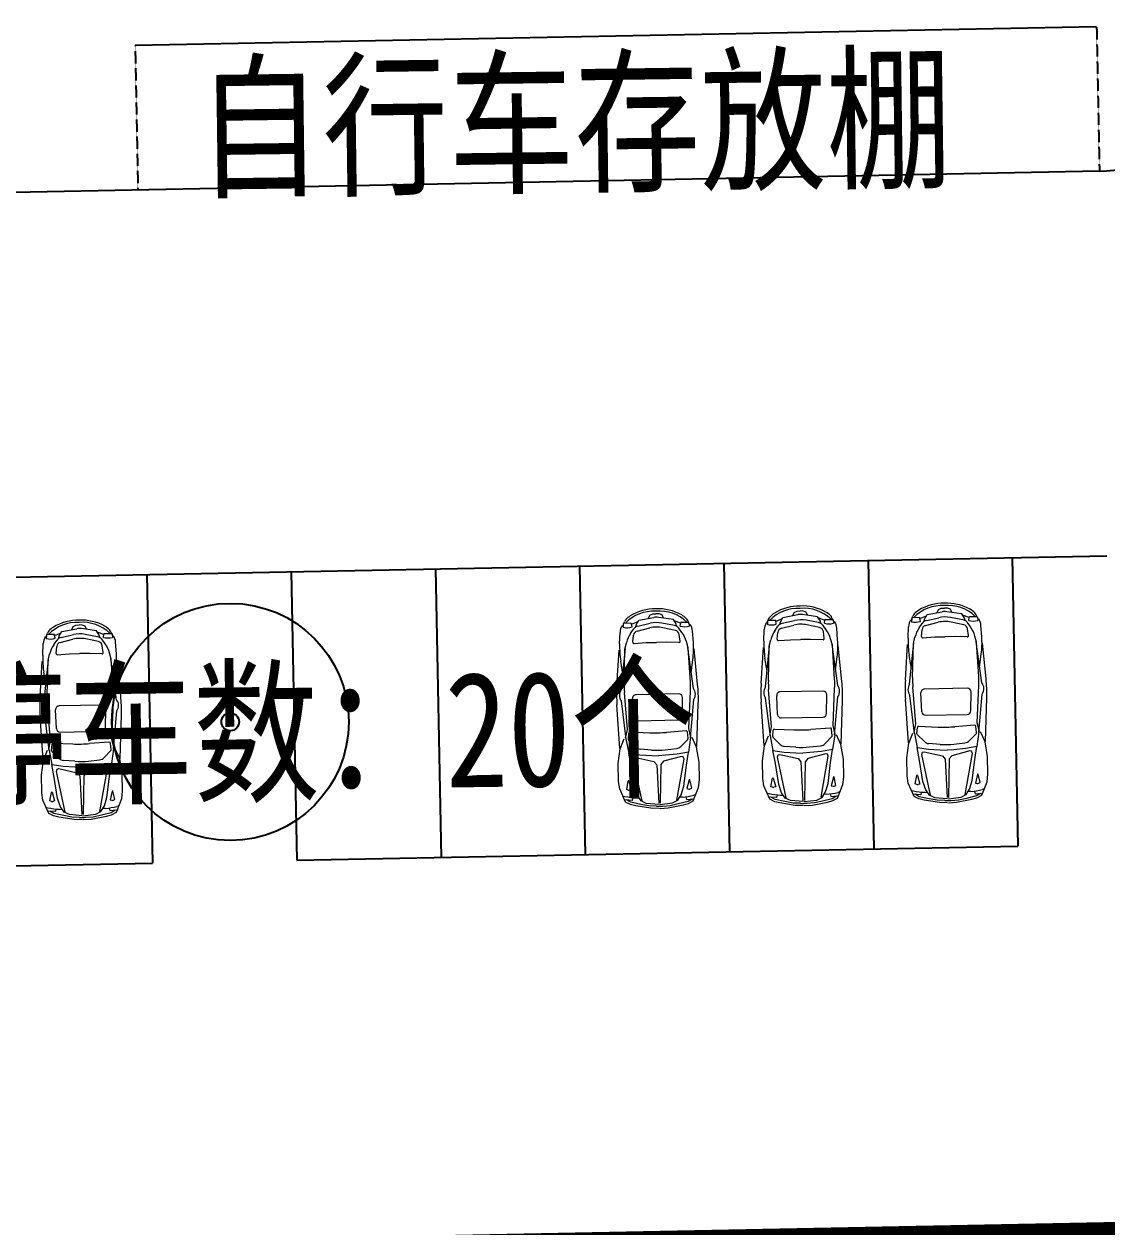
# Model space of a CAD drawing. Extents: x 60102 to 11003895, y 103457 to 3214550.
# Drawn here: x 10004241 to 10026762, y 2897709 to 2922719 of the extents above; entities that cross this region are included whole.
import ezdxf
from ezdxf.enums import TextEntityAlignment as Align

# ---------------------------------------------------------------- set-up
doc = ezdxf.new("R2010")
doc.units = 0
doc.header["$LTSCALE"] = 10
doc.linetypes.add('DASH', pattern=[0.35, 0.25, -0.1])
doc.layers.get('0').update_dxf_attribs({"linetype": 'CONTINUOUS', "lineweight": 0})
for name, color, linetype in [('park', 133, 'CONTINUOUS'), ('建筑层', 2, 'CONTINUOUS'), ('文字', 7, 'CONTINUOUS'), ('树', 3, 'CONTINUOUS'), ('路緣', 140, 'CONTINUOUS'), ('车棚', 211, 'CONTINUOUS')]:
    doc.layers.add(name, color=color, linetype=linetype)
doc.styles.add('DIM', font='txt.shx', dxfattribs={"width": 0.6})
doc.styles.add('ST', font='', dxfattribs={"width": 0.8})
doc.styles.get('ST').set_extended_font_data('SimSun')

msp = doc.modelspace()

# ---------------------------------------------------------------- linework, layer by layer
at = {"lineweight": 0}
for p, q in [((10017025.389, 2910324.777), (10017335.469, 2910381.658)), ((10017231.018, 2910363.717), (10017257.347, 2910428.765)), ((10017257.347, 2910428.765), (10017318.075, 2910453.931)), ((10017318.075, 2910453.931), (10017382.455, 2910458.918)), ((10017447.445, 2910456.332), (10017382.925, 2910458.927)), ((10017744.721, 2910338.124), (10017432.744, 2910383.463)), ((10017509.065, 2910433.436), (10017447.445, 2910456.332)), ((10017537.789, 2910369.409), (10017509.065, 2910433.436)), ((10019873.876, 2910299.821), (10020009.703, 2910357.481)), ((10019969.791, 2910289.06), (10020024.817, 2910383.389)), ((10020024.817, 2910383.389), (10020334.897, 2910440.27)), ((10020230.445, 2910422.329), (10020256.774, 2910487.377)), ((10020256.774, 2910487.377), (10020317.503, 2910512.543)), ((10020317.503, 2910512.543), (10020381.882, 2910517.53)), ((10020446.872, 2910514.944), (10020382.352, 2910517.539)), ((10020744.148, 2910396.736), (10020432.171, 2910442.075)), ((10020508.492, 2910492.048), (10020446.872, 2910514.944)), ((10020537.216, 2910428.021), (10020508.492, 2910492.048)), ((10020802.635, 2910304.513), (10020744.148, 2910396.736)), ((10020898.084, 2910318.825), (10020760.212, 2910371.406)), ((10021056.386, 2910345.921), (10021043.434, 2910375.125)), ((10022691.279, 2910322.545), (10022704.068, 2910354.532)), ((10022701.896, 2910363.566), (10022698.617, 2910293.075)), ((10022714.106, 2910379.638), (10022725.966, 2910409.302)), ((10022860.321, 2910378.051), (10022714.163, 2910375.484)), ((10022885.477, 2910300.355), (10022872.827, 2910367.856)), ((10022873.304, 2910358.433), (10023009.131, 2910416.093)), ((10022969.218, 2910347.672), (10023024.244, 2910442.001)), ((10023007.159, 2910318.07), (10023263.429, 2910376.18)), ((10023024.244, 2910442.001), (10023334.324, 2910498.882)), ((10023229.873, 2910480.941), (10023256.202, 2910545.989)), ((10023256.202, 2910545.989), (10023316.93, 2910571.155)), ((10023316.93, 2910571.155), (10023381.309, 2910576.142)), ((10023446.3, 2910573.556), (10023381.779, 2910576.151)), ((10023743.575, 2910455.348), (10023431.599, 2910500.687)), ((10023507.92, 2910550.66), (10023446.3, 2910573.556)), ((10023765.246, 2910332.137), (10023506.996, 2910380.7)), ((10023536.644, 2910486.633), (10023507.92, 2910550.66)), ((10023802.063, 2910363.125), (10023743.575, 2910455.348)), ((10023897.512, 2910377.437), (10023759.639, 2910430.018)), ((10023812.158, 2910315.122), (10023802.063, 2910363.125)), ((10023887.502, 2910318.948), (10023897.638, 2910386.871)), ((10023909.757, 2910397.524), (10024055.911, 2910400.38)), ((10024055.814, 2910404.533), (10024042.861, 2910433.737)), ((10024080.742, 2910348.327), (10024066.776, 2910379.817)), ((10024068.611, 2910388.926), (10024074.503, 2910318.604)), ((10005027.68, 2910090.329), (10005337.76, 2910147.21)), ((10005233.309, 2910129.269), (10005259.637, 2910194.317)), ((10005259.637, 2910194.317), (10005320.366, 2910219.483)), ((10005320.366, 2910219.483), (10005384.745, 2910224.47)), ((10005449.735, 2910221.884), (10005385.215, 2910224.479)), ((10005747.011, 2910103.676), (10005435.034, 2910149.015)), ((10005511.355, 2910198.988), (10005449.735, 2910221.884)), ((10005540.079, 2910134.961), (10005511.355, 2910198.988)), ((10005805.498, 2910011.453), (10005747.011, 2910103.676)), ((10016692.425, 2910205.321), (10016705.213, 2910237.308)), ((10016703.041, 2910246.342), (10016699.762, 2910175.851)), ((10016715.251, 2910262.414), (10016727.111, 2910292.078)), ((10016861.467, 2910260.827), (10016715.308, 2910258.26)), ((10016855.985, 2910047.543), (10016917.007, 2910138.273)), ((10016886.622, 2910183.131), (10016873.972, 2910250.632)), ((10016874.449, 2910241.209), (10017010.276, 2910298.869)), ((10016962.055, 2910182.103), (10016970.363, 2910230.448)), ((10016970.363, 2910230.448), (10017025.389, 2910324.777)), ((10016992.134, 2910097.872), (10017252.504, 2910163.413)), ((10017008.304, 2910200.846), (10017264.575, 2910258.956)), ((10017766.392, 2910214.913), (10017508.142, 2910263.476)), ((10017786.37, 2910112.609), (10017523.748, 2910168.446)), ((10017803.208, 2910245.901), (10017744.721, 2910338.124)), ((10017898.657, 2910260.213), (10017760.784, 2910312.794)), ((10017813.304, 2910197.898), (10017803.208, 2910245.901)), ((10017924.293, 2910067.365), (10017859.947, 2910155.769)), ((10017888.647, 2910201.724), (10017898.784, 2910269.647)), ((10017910.903, 2910280.3), (10018057.056, 2910283.156)), ((10018056.959, 2910287.309), (10018044.007, 2910316.513)), ((10018081.888, 2910231.103), (10018067.921, 2910262.593)), ((10018069.757, 2910271.702), (10018075.648, 2910201.38)), ((10019627.227, 2909889.379), (10019635.6, 2910129.917)), ((10019691.852, 2910263.933), (10019704.641, 2910295.92)), ((10019702.468, 2910304.954), (10019699.19, 2910234.463)), ((10019714.678, 2910321.026), (10019726.538, 2910350.69)), ((10019860.894, 2910319.439), (10019714.735, 2910316.872)), ((10019855.412, 2910106.155), (10019916.434, 2910196.885)), ((10019886.049, 2910241.743), (10019873.4, 2910309.244)), ((10019961.483, 2910240.715), (10019969.791, 2910289.06)), ((10019991.561, 2910156.484), (10020251.931, 2910222.025)), ((10020007.731, 2910259.458), (10020264.002, 2910317.568)), ((10020765.819, 2910273.525), (10020507.569, 2910322.088)), ((10020785.798, 2910171.221), (10020523.176, 2910227.058)), ((10020812.731, 2910256.51), (10020802.635, 2910304.513)), ((10020923.72, 2910125.977), (10020859.374, 2910214.381)), ((10020888.074, 2910260.336), (10020898.211, 2910328.259)), ((10020910.33, 2910338.912), (10021056.484, 2910341.768)), ((10021081.315, 2910289.715), (10021067.348, 2910321.205)), ((10021069.184, 2910330.314), (10021075.076, 2910259.992)), ((10021159.79, 2909917.815), (10021142.5, 2910157.878)), ((10022626.654, 2909947.991), (10022635.027, 2910188.529)), ((10022854.84, 2910164.767), (10022915.862, 2910255.497)), ((10022901.931, 2909986.094), (10022915.88, 2910127.91)), ((10022960.91, 2910299.327), (10022969.218, 2910347.672)), ((10022990.989, 2910215.096), (10023251.359, 2910280.637)), ((10023785.225, 2910229.833), (10023522.603, 2910285.67)), ((10023923.147, 2910184.589), (10023858.802, 2910272.993)), ((10023882.717, 2910004.292), (10023863.517, 2910145.493)), ((10024159.218, 2909976.427), (10024141.927, 2910216.49)), ((10004694.715, 2909970.873), (10004707.504, 2910002.86)), ((10004705.331, 2910011.894), (10004702.053, 2909941.403)), ((10004717.541, 2910027.966), (10004729.401, 2910057.63)), ((10004863.757, 2910026.379), (10004717.598, 2910023.812)), ((10004858.276, 2909813.095), (10004919.297, 2909903.825)), ((10004888.913, 2909948.683), (10004876.263, 2910016.184)), ((10004876.74, 2910006.761), (10005012.567, 2910064.421)), ((10004964.346, 2909947.655), (10004972.654, 2909996)), ((10004972.654, 2909996), (10005027.68, 2910090.329)), ((10004994.424, 2909863.424), (10005254.794, 2909928.965)), ((10005010.594, 2909966.398), (10005266.865, 2910024.508)), ((10005768.682, 2909980.464), (10005510.432, 2910029.027)), ((10005788.661, 2909878.16), (10005526.039, 2909933.998)), ((10005900.947, 2910025.765), (10005763.075, 2910078.346)), ((10005815.594, 2909963.45), (10005805.498, 2910011.453)), ((10005926.583, 2909832.917), (10005862.238, 2909921.321)), ((10005890.937, 2909967.276), (10005901.074, 2910035.199)), ((10005913.193, 2910045.851), (10006059.347, 2910048.707)), ((10006059.249, 2910052.861), (10006046.297, 2910082.065)), ((10006084.178, 2909996.654), (10006070.212, 2910028.145)), ((10006072.047, 2910037.253), (10006077.939, 2909966.932)), ((10006162.653, 2909624.755), (10006145.363, 2909864.818)), ((10016627.799, 2909830.767), (10016636.173, 2910071.305)), ((10016738.631, 2909722.703), (10016771.021, 2909855.186)), ((10016903.076, 2909868.87), (10016917.025, 2910010.685)), ((10016929.753, 2909841.487), (10017182, 2909859.664)), ((10017182, 2909859.664), (10017392.111, 2909863.078)), ((10017605.472, 2909867.521), (10017395.379, 2909863.139)), ((10017858.22, 2909858.715), (10017605.472, 2909867.521)), ((10017883.862, 2909887.068), (10017864.662, 2910028.269)), ((10018053.616, 2909747.102), (10018016.334, 2909878.292)), ((10018160.363, 2909859.203), (10018143.072, 2910099.266)), ((10019738.059, 2909781.315), (10019770.449, 2909913.798)), ((10019902.504, 2909927.482), (10019916.452, 2910069.297)), ((10019929.18, 2909900.099), (10020181.427, 2909918.276)), ((10020181.427, 2909918.276), (10020391.538, 2909921.69)), ((10020604.899, 2909926.133), (10020394.807, 2909921.751)), ((10020857.647, 2909917.327), (10020604.899, 2909926.133)), ((10020883.29, 2909945.68), (10020864.089, 2910086.881)), ((10021053.044, 2909805.714), (10021015.761, 2909936.904)), ((10022737.486, 2909839.927), (10022769.876, 2909972.41)), ((10022928.608, 2909958.711), (10023180.855, 2909976.888)), ((10023180.855, 2909976.888), (10023390.965, 2909980.302)), ((10023604.327, 2909984.745), (10023394.234, 2909980.363)), ((10023857.074, 2909975.939), (10023604.327, 2909984.745)), ((10024052.471, 2909864.326), (10024015.188, 2909995.516)), ((10024162.262, 2909022.389), (10024044.208, 2909874.769)), ((10024096.657, 2909156.168), (10024052.471, 2909864.326)), ((10004630.09, 2909596.319), (10004638.463, 2909836.857)), ((10004740.922, 2909488.255), (10004773.312, 2909620.738)), ((10004905.367, 2909634.422), (10004919.315, 2909776.237)), ((10004932.043, 2909607.039), (10005184.29, 2909625.216)), ((10005184.29, 2909625.216), (10005394.401, 2909628.63)), ((10005607.763, 2909633.073), (10005397.67, 2909628.691)), ((10005860.51, 2909624.267), (10005607.763, 2909633.073)), ((10005886.153, 2909652.62), (10005866.953, 2909793.821)), ((10006055.907, 2909512.654), (10006018.624, 2909643.844)), ((10016570.865, 2908957.858), (10016617.589, 2909700.877)), ((10016660.149, 2908877.272), (10016746.501, 2909733.445)), ((10016720.747, 2909013.393), (10016738.631, 2909722.703)), ((10018163.407, 2908905.165), (10018045.353, 2909757.545)), ((10018097.802, 2909038.944), (10018053.616, 2909747.102)), ((10018249.64, 2908989.007), (10018175.384, 2909729.782)), ((10019570.293, 2909016.47), (10019617.017, 2909759.489)), ((10019659.577, 2908935.884), (10019745.928, 2909792.057)), ((10019720.174, 2909072.005), (10019738.059, 2909781.315)), ((10021162.834, 2908963.777), (10021044.781, 2909816.157)), ((10021097.229, 2909097.556), (10021053.044, 2909805.714)), ((10021249.067, 2909047.619), (10021174.812, 2909788.394)), ((10022569.72, 2909075.082), (10022616.444, 2909818.101)), ((10022659.004, 2908994.496), (10022745.356, 2909850.669)), ((10022719.601, 2909130.617), (10022737.486, 2909839.927)), ((10024114.935, 2909348.359), (10024149.485, 2909620.016)), ((10024248.495, 2909106.231), (10024174.239, 2909847.006)), ((10004573.156, 2908723.41), (10004619.88, 2909466.429)), ((10004662.44, 2908642.824), (10004748.791, 2909498.997)), ((10004723.037, 2908778.945), (10004740.922, 2909488.255)), ((10006165.697, 2908670.717), (10006047.644, 2909523.097)), ((10006100.092, 2908804.496), (10006055.907, 2909512.654)), ((10006251.931, 2908754.559), (10006177.675, 2909495.334)), ((10016695.351, 2909204.773), (10016650.747, 2909474.962)), ((10018116.08, 2909231.135), (10018150.63, 2909502.792)), ((10019694.779, 2909263.385), (10019650.175, 2909533.574)), ((10021115.507, 2909289.747), (10021150.058, 2909561.404)), ((10022694.206, 2909321.997), (10022649.602, 2909592.186)), ((10004697.642, 2908970.325), (10004653.038, 2909240.514)), ((10006118.371, 2908996.686), (10006152.921, 2909268.344)), ((10019787.93, 2908110.187), (10019725.476, 2908881.329)), ((10021065.2, 2908133.887), (10021099.004, 2908906.815)), ((10022787.358, 2908168.799), (10022724.904, 2908939.941)), ((10023858.445, 2908908.478), (10022966.837, 2908891.935)), ((10024064.627, 2908192.499), (10024098.431, 2908965.427)), ((10006068.063, 2907840.827), (10006101.867, 2908613.755)), ((10016763.41, 2907851.614), (10016663.077, 2908644.14)), ((10016788.503, 2908051.575), (10016726.049, 2908822.717)), ((10016913.612, 2908304.735), (10016894.292, 2908696.022)), ((10017859.59, 2908791.254), (10016967.982, 2908774.711)), ((10017931.358, 2908323.619), (10017936.149, 2908715.354)), ((10018065.773, 2908075.275), (10018099.576, 2908848.203)), ((10018098.266, 2907876.382), (10018169.129, 2908672.085)), ((10019634.142, 2907714.794), (10019571.511, 2908621.444)), ((10019762.837, 2907910.226), (10019662.505, 2908702.752)), ((10019913.039, 2908363.347), (10019893.72, 2908754.634)), ((10020859.018, 2908849.866), (10019967.41, 2908833.323)), ((10020930.786, 2908382.231), (10020935.576, 2908773.966)), ((10021097.694, 2907934.994), (10021168.557, 2908730.697)), ((10021233.55, 2907744.471), (10021262.504, 2908652.82)), ((10022633.569, 2907773.406), (10022570.938, 2908680.056)), ((10022762.265, 2907968.838), (10022661.932, 2908761.364)), ((10022912.466, 2908421.959), (10022893.147, 2908813.246)), ((10023930.213, 2908440.843), (10023935.004, 2908832.578)), ((10024097.121, 2907993.606), (10024167.984, 2908789.309)), ((10024232.978, 2907803.083), (10024261.932, 2908711.432)), ((10004765.7, 2907617.166), (10004665.368, 2908409.692)), ((10004790.793, 2907817.127), (10004728.339, 2908588.269)), ((10004915.902, 2908070.287), (10004896.583, 2908461.574)), ((10005861.881, 2908556.806), (10004970.273, 2908540.263)), ((10005933.649, 2908089.171), (10005938.439, 2908480.906)), ((10006100.557, 2907641.934), (10006171.42, 2908437.637)), ((10006236.413, 2907451.411), (10006265.367, 2908359.76)), ((10016634.714, 2907656.182), (10016572.084, 2908562.832)), ((10018234.123, 2907685.859), (10018263.077, 2908594.208)), ((10022988.691, 2908350.669), (10023856.686, 2908366.775)), ((10004637.005, 2907421.734), (10004574.374, 2908328.384)), ((10016989.836, 2908233.445), (10017857.831, 2908249.551)), ((10019750.093, 2907928.778), (10019787.93, 2908110.187)), ((10019989.264, 2908292.057), (10020857.258, 2908308.163)), ((10021109.741, 2907954.006), (10021065.2, 2908133.887)), ((10022749.52, 2907987.39), (10022787.358, 2908168.799)), ((10022844.997, 2908118.764), (10023253.105, 2908102.602)), ((10024008.884, 2908140.36), (10023601.656, 2908109.069)), ((10024048.445, 2907982.944), (10024035.688, 2908117.788)), ((10024109.168, 2908012.618), (10024064.627, 2908192.499)), ((10004992.127, 2907998.997), (10005860.121, 2908015.103)), ((10016750.666, 2907870.166), (10016788.503, 2908051.575)), ((10016759.291, 2907858.75), (10016815.882, 2907556.976)), ((10016812.448, 2907842.765), (10016820.194, 2907977.989)), ((10016846.142, 2908001.54), (10017254.25, 2907985.378)), ((10018010.029, 2908023.136), (10017602.802, 2907991.845)), ((10018049.59, 2907865.72), (10018036.833, 2908000.564)), ((10018102.118, 2907883.666), (10018056.76, 2907580)), ((10018110.314, 2907895.394), (10018065.773, 2908075.275)), ((10019758.718, 2907917.362), (10019815.31, 2907615.588)), ((10019811.875, 2907901.377), (10019819.621, 2908036.602)), ((10019966.189, 2907741.808), (10019819.566, 2907881.87)), ((10019845.569, 2908060.152), (10020253.677, 2908043.99)), ((10021009.457, 2908081.748), (10020602.229, 2908050.457)), ((10020900.729, 2907759.148), (10021042.056, 2907904.553)), ((10021049.018, 2907924.332), (10021036.261, 2908059.176)), ((10021101.545, 2907942.278), (10021056.187, 2907638.612)), ((10022758.146, 2907975.974), (10022814.737, 2907674.2)), ((10022811.303, 2907959.989), (10022819.048, 2908095.214)), ((10022965.617, 2907800.42), (10022818.993, 2907940.482)), ((10023900.157, 2907817.76), (10024041.483, 2907963.165)), ((10024100.972, 2908000.89), (10024055.615, 2907697.224)), ((10004752.956, 2907635.718), (10004790.793, 2907817.127)), ((10004761.581, 2907624.302), (10004818.173, 2907322.528)), ((10004814.738, 2907608.317), (10004822.484, 2907743.541)), ((10004848.433, 2907767.092), (10005256.54, 2907750.93)), ((10006012.32, 2907788.688), (10005605.092, 2907757.397)), ((10005903.592, 2907466.088), (10006044.919, 2907611.493)), ((10006051.881, 2907631.272), (10006039.124, 2907766.116)), ((10006104.408, 2907649.218), (10006059.051, 2907345.552)), ((10006112.604, 2907660.946), (10006068.063, 2907840.827)), ((10016966.762, 2907683.196), (10016820.138, 2907823.258)), ((10017293.185, 2907624.188), (10017058.938, 2907642.098)), ((10017577.292, 2907629.46), (10017810.714, 2907656.047)), ((10017901.302, 2907700.536), (10018042.629, 2907845.941)), ((10020292.613, 2907682.8), (10020058.365, 2907700.71)), ((10020576.72, 2907688.072), (10020810.141, 2907714.659)), ((10023292.04, 2907741.412), (10023057.793, 2907759.322)), ((10023576.147, 2907746.684), (10023809.569, 2907773.271)), ((10004969.052, 2907448.748), (10004822.429, 2907588.81)), ((10005295.476, 2907389.74), (10005061.228, 2907407.65)), ((10005579.583, 2907395.012), (10005813.004, 2907421.599)), ((10024071.237, 2907120.379), (10024026.489, 2906938.753)), ((10024125.972, 2906946.481), (10024085.827, 2907120.273)), ((10016773.726, 2906804.145), (10016807.397, 2906979.307)), ((10016821.973, 2906979.954), (10016873.428, 2906800.112)), ((10018072.382, 2907003.155), (10018027.634, 2906821.529)), ((10018127.118, 2906829.257), (10018086.972, 2907003.049)), ((10019773.153, 2906862.757), (10019806.824, 2907037.919)), ((10019807.256, 2906851.004), (10019773.153, 2906862.757)), ((10019821.4, 2907038.566), (10019872.855, 2906858.724)), ((10019872.855, 2906858.724), (10019835.257, 2906849.667)), ((10021071.81, 2907061.767), (10021027.062, 2906880.141)), ((10021027.062, 2906880.141), (10021064.97, 2906872.484)), ((10021126.545, 2906887.869), (10021086.399, 2907061.661)), ((10021092.902, 2906874.859), (10021126.545, 2906887.869)), ((10022772.581, 2906921.369), (10022806.252, 2907096.531)), ((10022806.683, 2906909.616), (10022772.581, 2906921.369)), ((10022820.827, 2907097.178), (10022872.282, 2906917.336)), ((10022872.282, 2906917.336), (10022834.684, 2906908.279)), ((10024026.489, 2906938.753), (10024064.397, 2906931.096)), ((10024092.329, 2906933.471), (10024125.972, 2906946.481)), ((10004776.016, 2906569.697), (10004809.687, 2906744.859)), ((10004824.263, 2906745.506), (10004875.718, 2906565.664)), ((10006074.673, 2906768.707), (10006029.925, 2906587.08)), ((10006129.408, 2906594.808), (10006089.263, 2906768.601)), ((10016706.923, 2906666.087), (10016737.168, 2906659.616)), ((10016807.829, 2906792.392), (10016773.726, 2906804.145)), ((10016873.428, 2906800.112), (10016835.83, 2906791.055)), ((10016901.507, 2906633.886), (10016890.155, 2906577.73)), ((10016974.791, 2906628.355), (10017023.737, 2906625.865)), ((10017932.712, 2906646.129), (10017883.892, 2906641.825)), ((10018005.74, 2906654.375), (10018019.168, 2906598.678)), ((10018019.168, 2906598.678), (10018161.746, 2906613.032)), ((10018027.634, 2906821.529), (10018065.542, 2906813.872)), ((10018049.966, 2906559.756), (10018135.748, 2906612.524)), ((10018093.475, 2906816.247), (10018127.118, 2906829.257)), ((10018198.996, 2906693.773), (10018169.012, 2906686.184)), ((10019706.35, 2906724.699), (10019736.595, 2906718.228)), ((10019889.582, 2906636.342), (10019746.57, 2906645.397)), ((10019860.25, 2906596.303), (10019772.569, 2906645.853)), ((10019900.935, 2906692.498), (10019889.582, 2906636.342)), ((10019974.219, 2906686.967), (10020023.165, 2906684.477)), ((10020846.701, 2906568.617), (10021049.393, 2906618.368)), ((10020932.139, 2906704.741), (10020883.319, 2906700.437)), ((10021005.168, 2906712.987), (10021018.596, 2906657.29)), ((10021018.596, 2906657.29), (10021161.173, 2906671.644)), ((10021049.393, 2906618.368), (10021135.176, 2906671.136)), ((10021198.424, 2906752.385), (10021168.44, 2906744.796)), ((10022705.777, 2906783.311), (10022736.022, 2906776.84)), ((10022889.01, 2906694.954), (10022745.997, 2906704.009)), ((10022859.677, 2906654.916), (10022771.996, 2906704.465)), ((10023064.076, 2906612.718), (10022859.677, 2906654.916)), ((10022900.362, 2906751.11), (10022889.01, 2906694.954)), ((10022973.646, 2906745.579), (10023022.592, 2906743.089)), ((10023233.484, 2906581.473), (10023064.076, 2906612.718)), ((10023677.995, 2906589.721), (10023846.128, 2906627.229)), ((10023846.128, 2906627.229), (10024048.821, 2906676.98)), ((10023931.567, 2906763.353), (10023882.747, 2906759.049)), ((10024004.595, 2906771.599), (10024018.023, 2906715.902)), ((10024018.023, 2906715.902), (10024160.601, 2906730.256)), ((10024048.821, 2906676.98), (10024134.603, 2906729.748)), ((10024197.851, 2906810.997), (10024167.867, 2906803.408)), ((10004709.213, 2906431.639), (10004739.458, 2906425.168)), ((10004892.445, 2906343.281), (10004749.433, 2906352.337)), ((10004863.113, 2906303.243), (10004775.432, 2906352.793)), ((10004810.119, 2906557.944), (10004776.016, 2906569.697)), ((10004875.718, 2906565.664), (10004838.12, 2906556.607)), ((10004903.798, 2906399.438), (10004892.445, 2906343.281)), ((10004977.082, 2906393.907), (10005026.028, 2906391.417)), ((10005935.002, 2906411.681), (10005886.182, 2906407.377)), ((10006008.031, 2906419.927), (10006021.459, 2906364.23)), ((10006021.459, 2906364.23), (10006164.037, 2906378.584)), ((10006029.925, 2906587.08), (10006067.833, 2906579.424)), ((10006052.256, 2906325.308), (10006138.039, 2906378.076)), ((10006095.765, 2906581.799), (10006129.408, 2906594.808)), ((10006201.287, 2906459.324), (10006171.303, 2906451.736)), ((10016890.155, 2906577.73), (10016747.143, 2906586.785)), ((10016860.822, 2906537.691), (10016773.141, 2906587.241)), ((10017065.221, 2906495.494), (10016860.822, 2906537.691)), ((10017234.629, 2906464.249), (10017065.221, 2906495.494)), ((10017390.858, 2906458.522), (10017234.629, 2906464.249)), ((10017523.232, 2906460.979), (10017679.141, 2906472.497)), ((10017679.141, 2906472.497), (10017847.273, 2906510.005)), ((10017847.273, 2906510.005), (10018049.966, 2906559.756)), ((10020064.648, 2906554.106), (10019860.25, 2906596.303)), ((10020234.057, 2906522.861), (10020064.648, 2906554.106)), ((10020390.286, 2906517.134), (10020234.057, 2906522.861)), ((10020522.659, 2906519.591), (10020678.568, 2906531.109)), ((10020678.568, 2906531.109), (10020846.701, 2906568.617)), ((10023389.713, 2906575.747), (10023233.484, 2906581.473)), ((10023522.086, 2906578.203), (10023677.995, 2906589.721)), ((10005067.511, 2906261.046), (10004863.113, 2906303.243)), ((10005236.92, 2906229.801), (10005067.511, 2906261.046)), ((10005393.149, 2906224.074), (10005236.92, 2906229.801)), ((10005525.522, 2906226.531), (10005681.431, 2906238.049)), ((10005681.431, 2906238.049), (10005849.564, 2906275.557)), ((10005849.564, 2906275.557), (10006052.256, 2906325.308))]:
    msp.add_line(p, q, dxfattribs=at)
for points in [[(10017448.011, 2906411.124), (10017278.744, 2906413.452), (10016961.726, 2906465.239), (10016852.838, 2906491.763), (10016752.341, 2906541.087), (10016630.255, 2906818.493), (10016605.941, 2906972.301), (10016599.133, 2907342.623), (10016641.326, 2907651.352), (10016724.504, 2907858.139)], [(10017467.877, 2906411.493), (10017636.941, 2906420.098), (10017951.819, 2906483.61), (10018059.648, 2906514.155), (10018158.247, 2906567.174), (10018269.958, 2906848.918), (10018288.549, 2907003.522), (10018281.312, 2907373.836), (10018227.695, 2907680.787), (10018136.903, 2907884.346)], [(10020447.438, 2906469.736), (10020278.171, 2906472.064), (10019961.154, 2906523.851), (10019852.266, 2906550.375), (10019751.768, 2906599.699), (10019629.682, 2906877.105), (10019605.369, 2907030.913), (10019598.56, 2907401.235), (10019640.754, 2907709.964), (10019723.931, 2907916.751)], [(10020467.304, 2906470.105), (10020636.368, 2906478.71), (10020951.247, 2906542.222), (10021059.076, 2906572.767), (10021157.674, 2906625.786), (10021269.385, 2906907.53), (10021287.976, 2907062.134), (10021280.74, 2907432.448), (10021227.122, 2907739.399), (10021136.331, 2907942.958)], [(10023446.866, 2906528.348), (10023277.599, 2906530.676), (10022960.581, 2906582.463), (10022851.693, 2906608.987), (10022751.196, 2906658.311), (10022629.109, 2906935.718), (10022604.796, 2907089.525), (10022597.987, 2907459.847), (10022640.181, 2907768.576), (10022723.359, 2907975.363)], [(10023466.732, 2906528.717), (10023635.795, 2906537.322), (10023950.674, 2906600.834), (10024058.503, 2906631.379), (10024157.101, 2906684.398), (10024268.813, 2906966.142), (10024287.404, 2907120.746), (10024280.167, 2907491.06), (10024226.55, 2907798.011), (10024135.758, 2908001.57)], [(10005450.301, 2906176.676), (10005281.035, 2906179.004), (10004964.017, 2906230.791), (10004855.129, 2906257.315), (10004754.631, 2906306.639), (10004632.545, 2906584.045), (10004608.232, 2906737.853), (10004601.423, 2907108.175), (10004643.617, 2907416.904), (10004726.794, 2907623.691)], [(10005470.167, 2906177.044), (10005639.231, 2906185.65), (10005954.11, 2906249.162), (10006061.939, 2906279.707), (10006160.537, 2906332.726), (10006272.248, 2906614.47), (10006290.839, 2906769.074), (10006283.603, 2907139.388), (10006229.985, 2907446.339), (10006139.194, 2907649.898)], [(10020449.935, 2906551.826), (10020181.615, 2906574.653), (10020071.827, 2906625.135), (10019996.883, 2906737.454), (10019936.833, 2906910.195), (10019866.558, 2907346.73), (10019815.31, 2907615.588), (10020048.832, 2907582.522), (10020293.448, 2907567.934), (10020436.955, 2907562.072)], [(10020461.764, 2906552.045), (10020729.053, 2906584.81), (10020836.892, 2906639.331), (10020907.617, 2906754.352), (10020961.218, 2906929.203), (10021014.948, 2907368.038), (10021056.187, 2907638.612), (10020824.052, 2907596.906), (10020580.146, 2907573.254), (10020436.955, 2907562.072)], [(10023449.362, 2906610.438), (10023181.042, 2906633.265), (10023071.254, 2906683.747), (10022996.311, 2906796.066), (10022936.261, 2906968.807), (10022865.985, 2907405.342), (10022814.737, 2907674.2), (10023048.26, 2907641.134), (10023292.875, 2907626.546), (10023436.383, 2907620.684)], [(10023461.192, 2906610.657), (10023728.48, 2906643.422), (10023836.32, 2906697.943), (10023907.045, 2906812.964), (10023960.645, 2906987.815), (10024014.376, 2907426.65), (10024055.615, 2907697.224), (10023823.479, 2907655.518), (10023579.574, 2907631.866), (10023436.383, 2907620.684)], [(10023815.997, 2906701.104), (10023966.116, 2907552.66), (10023947.619, 2907599.143), (10023912.774, 2907606.703), (10023537.352, 2907507.481), (10023483.09, 2907438.875), (10023469.802, 2906635.538)], [(10017450.507, 2906493.214), (10017182.187, 2906516.041), (10017072.399, 2906566.523), (10016997.456, 2906678.841), (10016937.406, 2906851.583), (10016867.13, 2907288.118), (10016815.882, 2907556.976), (10017049.405, 2907523.91), (10017294.02, 2907509.322), (10017437.528, 2907503.46)], [(10017092.59, 2906570.436), (10016910.682, 2907415.832), (10016927.442, 2907462.968), (10016961.983, 2907471.816), (10017340.827, 2907386.589), (10017397.597, 2907320.043), (10017440.98, 2906517.758)], [(10017462.337, 2906493.433), (10017729.625, 2906526.198), (10017837.465, 2906580.719), (10017908.19, 2906695.74), (10017961.791, 2906870.591), (10018015.521, 2907309.426), (10018056.76, 2907580), (10017824.625, 2907538.294), (10017580.719, 2907514.642), (10017437.528, 2907503.46)], [(10017817.143, 2906583.88), (10017967.261, 2907435.436), (10017948.765, 2907481.919), (10017913.919, 2907489.479), (10017538.498, 2907390.257), (10017484.235, 2907321.651), (10017470.947, 2906518.314)], [(10020092.018, 2906629.048), (10019910.11, 2907474.444), (10019926.869, 2907521.58), (10019961.41, 2907530.428), (10020340.254, 2907445.201), (10020397.025, 2907378.655), (10020440.407, 2906576.37)], [(10020816.57, 2906642.492), (10020966.689, 2907494.048), (10020948.192, 2907540.531), (10020913.347, 2907548.091), (10020537.925, 2907448.869), (10020483.662, 2907380.263), (10020470.375, 2906576.926)], [(10023091.445, 2906687.66), (10022909.537, 2907533.056), (10022926.297, 2907580.192), (10022960.838, 2907589.04), (10023339.682, 2907503.813), (10023396.452, 2907437.267), (10023439.834, 2906634.982)], [(10005452.798, 2906258.766), (10005184.478, 2906281.593), (10005074.69, 2906332.075), (10004999.747, 2906444.393), (10004939.696, 2906617.135), (10004869.421, 2907053.67), (10004818.173, 2907322.528), (10005051.696, 2907289.462), (10005296.311, 2907274.874), (10005439.818, 2907269.012)], [(10005094.881, 2906335.988), (10004912.973, 2907181.384), (10004929.732, 2907228.52), (10004964.273, 2907237.368), (10005343.117, 2907152.141), (10005399.888, 2907085.595), (10005443.27, 2906283.31)], [(10005464.627, 2906258.985), (10005731.916, 2906291.75), (10005839.755, 2906346.27), (10005910.48, 2906461.292), (10005964.081, 2906636.143), (10006017.811, 2907074.978), (10006059.051, 2907345.552), (10005826.915, 2907303.846), (10005583.009, 2907280.194), (10005439.818, 2907269.012)], [(10005819.433, 2906349.432), (10005969.552, 2907200.988), (10005951.055, 2907247.47), (10005916.21, 2907255.031), (10005540.788, 2907155.809), (10005486.525, 2907087.203), (10005473.238, 2906283.866)]]:
    msp.add_lwpolyline(points)
for centre, radius, start, end in [((10020366.982, 2909622.535), 995.88, 89.0759492, 121.4641839), ((10020430.444, 2909623.712), 995.88, 60.6617972, 93.0500321), ((10023340.392, 2909795.536), 834.085, 87.2515918, 135.5259556), ((10023366.409, 2909681.147), 995.88, 89.0759492, 121.4641839), ((10023429.871, 2909682.324), 995.88, 60.6617972, 93.0500321), ((10023451.627, 2909797.6), 834.085, 46.6000257, 94.8743895), ((10017341.537, 2909678.312), 834.085, 87.2515918, 135.5259556), ((10017071.497, 2910047.723), 428.683, 121.4641839, 137.3901332), ((10017367.554, 2909563.923), 995.88, 89.0759492, 121.4641839), ((10017389.598, 2910086.582), 300, 81.7311395, 100.3948417), ((10017431.016, 2909565.1), 995.88, 60.6617972, 93.0500321), ((10017452.772, 2909680.376), 834.085, 46.6000257, 94.8743895), ((10017708.922, 2910059.55), 428.683, 44.7358481, 60.6617972), ((10017906.888, 2910255.698), 150, 23.9180987, 44.7358481), ((10019865.819, 2910295.004), 150, 137.3901332, 158.2078826), ((10020340.965, 2909736.924), 834.085, 87.2515918, 135.5259556), ((10020070.924, 2910106.335), 428.683, 121.4641839, 137.3901332), ((10020389.026, 2910145.194), 300, 81.7311395, 100.3948417), ((10020452.199, 2909738.988), 834.085, 46.6000257, 94.8743895), ((10020708.35, 2910118.162), 428.683, 44.7358481, 60.6617972), ((10020906.315, 2910314.31), 150, 23.9180987, 44.7358481), ((10022714.382, 2910362.986), 12.5, 91.0065031, 177.3369323), ((10022865.246, 2910353.616), 150, 137.3901332, 158.2078826), ((10023070.352, 2910164.947), 428.683, 121.4641839, 137.3901332), ((10022860.541, 2910365.553), 12.5, 10.6142209, 91.0065031), ((10023396.112, 2909791.035), 600, 79.3501073, 102.7758739), ((10023388.453, 2910203.806), 300, 81.7311395, 100.3948417), ((10023910.002, 2910385.026), 12.5, 91.1194782, 171.5117604), ((10023707.777, 2910176.774), 428.683, 44.7358481, 60.6617972), ((10023905.742, 2910372.922), 150, 23.9180987, 44.7358481), ((10024056.155, 2910387.882), 12.5, 4.789049, 91.1194782), ((10023862.661, 2910197.269), 279.927, 3.9371036, 33.7895326), ((10004868.682, 2910001.944), 150, 137.3901332, 158.2078826), ((10005343.828, 2909443.864), 834.085, 87.2515918, 135.5259556), ((10005073.787, 2909813.275), 428.683, 121.4641839, 137.3901332), ((10005369.845, 2909329.475), 995.88, 89.0759492, 121.4641839), ((10005391.889, 2909852.134), 300, 81.7311395, 100.3948417), ((10005433.307, 2909330.652), 995.88, 60.6617972, 93.0500321), ((10005455.062, 2909445.928), 834.085, 46.6000257, 94.8743895), ((10005711.213, 2909825.102), 428.683, 44.7358481, 60.6617972), ((10005909.178, 2910021.25), 150, 23.9180987, 44.7358481), ((10016915.96, 2910062.458), 279.927, 148.3364487, 178.1888776), ((10016779.727, 2910525.069), 358.257, 257.102584, 287.3600167), ((10016715.527, 2910245.762), 12.5, 91.0065031, 177.3369323), ((10016866.391, 2910236.392), 150, 137.3901332, 158.2078826), ((10016861.686, 2910248.329), 12.5, 10.6142209, 91.0065031), ((10017041.474, 2910054.56), 150, 102.7758739, 146.0765459), ((10017398.969, 2909581.564), 600, 77.9968329, 104.1291484), ((10017397.257, 2909673.811), 600, 79.3501073, 102.7758739), ((10017738.671, 2910067.496), 150, 36.0494353, 79.3501073), ((10017765.574, 2910014.795), 100, 7.7434682, 77.9968329), ((10017982.783, 2910547.392), 358.257, 254.7659645, 285.0233972), ((10017911.147, 2910267.802), 12.5, 91.1194782, 171.5117604), ((10018057.3, 2910270.658), 12.5, 4.789049, 91.1194782), ((10017863.806, 2910080.045), 279.927, 3.9371036, 33.7895326), ((10019915.387, 2910121.07), 279.927, 148.3364487, 178.1888776), ((10019779.155, 2910583.681), 358.257, 257.102584, 287.3600167), ((10019714.955, 2910304.374), 12.5, 91.0065031, 177.3369323), ((10020353.283, 2909771.304), 600, 146.0765459, 166.261565), ((10019861.114, 2910306.941), 12.5, 10.6142209, 91.0065031), ((10020040.902, 2910113.172), 150, 102.7758739, 146.0765459), ((10020015.972, 2910059.509), 100, 104.1291484, 174.382513), ((10020398.396, 2909640.176), 600, 77.9968329, 104.1291484), ((10020396.685, 2909732.423), 600, 79.3501073, 102.7758739), ((10020738.098, 2910126.108), 150, 36.0494353, 79.3501073), ((10020765.001, 2910073.407), 100, 7.7434682, 77.9968329), ((10020982.211, 2910606.004), 358.257, 254.7659645, 285.0233972), ((10020910.574, 2910326.414), 12.5, 91.1194782, 171.5117604), ((10020438.614, 2909772.887), 600, 15.8644163, 36.0494353), ((10021056.728, 2910329.27), 12.5, 4.789049, 91.1194782), ((10020863.233, 2910138.657), 279.927, 3.9371036, 33.7895326), ((10022914.815, 2910179.682), 279.927, 148.3364487, 178.1888776), ((10022778.582, 2910642.293), 358.257, 257.102584, 287.3600167), ((10023352.71, 2909829.916), 600, 146.0765459, 166.261565), ((10023040.329, 2910171.784), 150, 102.7758739, 146.0765459), ((10023015.4, 2910118.121), 100, 104.1291484, 174.382513), ((10023397.824, 2909698.788), 600, 77.9968329, 104.1291484), ((10023737.525, 2910184.72), 150, 36.0494353, 79.3501073), ((10023764.429, 2910132.019), 100, 7.7434682, 77.9968329), ((10023981.638, 2910664.616), 358.257, 254.7659645, 285.0233972), ((10023438.042, 2909831.499), 600, 15.8644163, 36.0494353), ((10004918.25, 2909828.01), 279.927, 148.3364487, 178.1888776), ((10004782.018, 2910290.621), 358.257, 257.102584, 287.3600167), ((10004717.818, 2910011.313), 12.5, 91.0065031, 177.3369323), ((10004863.977, 2910013.881), 12.5, 10.6142209, 91.0065031), ((10005043.765, 2909820.112), 150, 102.7758739, 146.0765459), ((10005018.835, 2909766.449), 100, 104.1291484, 174.382513), ((10005401.259, 2909347.116), 600, 77.9968329, 104.1291484), ((10005399.548, 2909439.363), 600, 79.3501073, 102.7758739), ((10005740.961, 2909833.048), 150, 36.0494353, 79.3501073), ((10005767.864, 2909780.347), 100, 7.7434682, 77.9968329), ((10005985.074, 2910312.944), 358.257, 254.7659645, 285.0233972), ((10005913.437, 2910033.354), 12.5, 91.1194782, 171.5117604), ((10006059.591, 2910036.21), 12.5, 4.789049, 91.1194782), ((10005866.096, 2909845.597), 279.927, 3.9371036, 33.7895326), ((10017353.855, 2909712.692), 600, 146.0765459, 166.261565), ((10016927.956, 2909866.423), 25, 174.382513, 274.1215418), ((10017016.545, 2910000.897), 100, 104.1291484, 174.382513), ((10017859.09, 2909883.7), 25, 268.0044394, 7.7434682), ((10017439.187, 2909714.275), 600, 15.8644163, 36.0494353), ((10016365.014, 2909729.892), 1800, 352.7518762, 4.1196721), ((10021426.137, 2909826.758), 1800, 178.0063092, 189.374105), ((10019927.383, 2909925.035), 25, 174.382513, 274.1215418), ((10020858.518, 2909942.312), 25, 268.0044394, 7.7434682), ((10019364.441, 2909788.504), 1800, 352.7518762, 4.1196721), ((10024425.565, 2909885.37), 1800, 178.0063092, 189.374105), ((10022926.811, 2909983.647), 25, 174.382513, 274.1215418), ((10023857.945, 2910000.924), 25, 268.0044394, 7.7434682), ((10022363.869, 2909847.116), 1800, 352.7518762, 4.1196721), ((10005356.146, 2909478.244), 600, 146.0765459, 166.261565), ((10004930.247, 2909631.975), 25, 174.382513, 274.1215418), ((10005861.381, 2909649.252), 25, 268.0044394, 7.7434682), ((10005441.477, 2909479.827), 600, 15.8644163, 36.0494353), ((10004367.304, 2909495.443), 1800, 352.7518762, 4.1196721), ((10018426.71, 2909768.146), 1800, 178.0063092, 189.374105), ((10006429, 2909533.698), 1800, 178.0063092, 189.374105), ((10024519.029, 2909085.245), 1800, 178.5556288, 184.6302149), ((10022300.15, 2909044.075), 1800, 357.4957663, 3.5703524), ((10021263.454, 2908807.009), 3000, 358.1743053, 5.7242338), ((10019564.951, 2908769.578), 3000, 176.4017474, 183.9516759), ((10016827.692, 2908762.792), 202.92, 145.6556844, 215.7834522), ((10018520.175, 2908968.021), 1800, 178.5556288, 184.6302149), ((10016301.296, 2908926.851), 1800, 357.4957663, 3.5703524), ((10018000.226, 2908784.548), 202.92, 326.342529, 36.4702968), ((10015264.6, 2908689.785), 3000, 358.1743053, 5.7242338), ((10022564.379, 2908828.19), 3000, 176.4017474, 183.9516759), ((10019827.12, 2908821.404), 202.92, 145.6556844, 215.7834522), ((10021519.602, 2909026.633), 1800, 178.5556288, 184.6302149), ((10019300.723, 2908985.463), 1800, 357.4957663, 3.5703524), ((10020999.654, 2908843.16), 202.92, 326.342529, 36.4702968), ((10018264.027, 2908748.397), 3000, 358.1743053, 5.7242338), ((10025563.806, 2908886.802), 3000, 176.4017474, 183.9516759), ((10022826.547, 2908880.016), 202.92, 145.6556844, 215.7834522), ((10022968.056, 2908816.945), 75, 90.9309611, 182.8266227), ((10023860.009, 2908833.495), 75, 359.2993586, 91.1950201), ((10023999.081, 2908901.772), 202.92, 326.342529, 36.4702968), ((10007567.242, 2908535.13), 3000, 176.4017474, 183.9516759), ((10004829.983, 2908528.344), 202.92, 145.6556844, 215.7834522), ((10006522.465, 2908733.573), 1800, 178.5556288, 184.6302149), ((10004303.586, 2908692.402), 1800, 357.4957663, 3.5703524), ((10006002.517, 2908550.1), 202.92, 326.342529, 36.4702968), ((10003266.89, 2908455.337), 3000, 358.1743053, 5.7242338), ((10016969.201, 2908699.721), 75, 90.9309611, 182.8266227), ((10017861.155, 2908716.271), 75, 359.2993586, 91.1950201), ((10019968.628, 2908758.333), 75, 90.9309611, 182.8266227), ((10020860.582, 2908774.883), 75, 359.2993586, 91.1950201), ((10004971.491, 2908465.273), 75, 90.9309611, 182.8266227), ((10005863.445, 2908481.823), 75, 359.2993586, 91.1950201), ((10019987.948, 2908367.046), 75, 182.8266227, 271.0054026), ((10020855.791, 2908383.148), 75, 271.1205787, 359.2993586), ((10022987.375, 2908425.658), 75, 182.8266227, 271.0054026), ((10023855.219, 2908441.76), 75, 271.1205787, 359.2993586), ((10016988.52, 2908308.434), 75, 182.8266227, 271.0054026), ((10017856.364, 2908324.536), 75, 271.1205787, 359.2993586), ((10022844.008, 2908093.784), 25, 87.7321179, 176.7215756), ((10023371.82, 2911100.252), 3000, 267.7321179, 274.3938633), ((10024010.799, 2908115.433), 25, 5.4044057, 94.3938633), ((10004990.811, 2908073.985), 75, 182.8266227, 271.0054026), ((10005858.655, 2908090.088), 75, 271.1205787, 359.2993586), ((10016845.153, 2907976.56), 25, 87.7321179, 176.7215756), ((10017372.965, 2910983.028), 3000, 267.7321179, 274.3938633), ((10018011.944, 2907998.209), 25, 5.4044057, 94.3938633), ((10018024.701, 2907863.366), 25, 315.8148309, 5.4044057), ((10019836.834, 2907899.948), 25, 176.7215756, 226.3111504), ((10019844.58, 2908035.172), 25, 87.7321179, 176.7215756), ((10020372.392, 2911041.64), 3000, 267.7321179, 274.3938633), ((10021011.372, 2908056.821), 25, 5.4044057, 94.3938633), ((10021024.129, 2907921.978), 25, 315.8148309, 5.4044057), ((10022836.262, 2907958.56), 25, 176.7215756, 226.3111504), ((10024023.556, 2907980.59), 25, 315.8148309, 5.4044057), ((10004839.697, 2907606.888), 25, 176.7215756, 226.3111504), ((10004847.443, 2907742.112), 25, 87.7321179, 176.7215756), ((10005375.255, 2910748.58), 3000, 267.7321179, 274.3938633), ((10006014.235, 2907763.761), 25, 5.4044057, 94.3938633), ((10006026.992, 2907628.918), 25, 315.8148309, 5.4044057), ((10016837.407, 2907841.336), 25, 176.7215756, 226.3111504), ((10017070.373, 2907791.661), 150, 226.3111504, 265.6278629), ((10017407.536, 2909119.823), 1500, 265.6278629, 276.4981184), ((10017793.738, 2907805.083), 150, 276.4981184, 315.8148309), ((10020069.801, 2907850.273), 150, 226.3111504, 265.6278629), ((10020406.964, 2909178.435), 1500, 265.6278629, 276.4981184), ((10020793.166, 2907863.695), 150, 276.4981184, 315.8148309), ((10023069.228, 2907908.885), 150, 226.3111504, 265.6278629), ((10023406.391, 2909237.047), 1500, 265.6278629, 276.4981184), ((10023792.593, 2907922.307), 150, 276.4981184, 315.8148309), ((10005072.664, 2907557.213), 150, 226.3111504, 265.6278629), ((10005409.827, 2908885.375), 1500, 265.6278629, 276.4981184), ((10005796.029, 2907570.635), 150, 276.4981184, 315.8148309), ((10022813.617, 2907095.115), 7.5, 15.9665123, 169.1189649), ((10024078.519, 2907118.585), 7.5, 13.0070164, 166.159469), ((10016814.762, 2906977.891), 7.5, 15.9665123, 169.1189649), ((10018079.664, 2907001.361), 7.5, 13.0070164, 166.159469), ((10019814.189, 2907036.503), 7.5, 15.9665123, 169.1189649), ((10019823.547, 2906898.276), 50, 250.9852336, 283.5449119), ((10021074.869, 2906921.494), 50, 258.5810694, 291.1407477), ((10021079.092, 2907059.973), 7.5, 13.0070164, 166.159469), ((10022822.974, 2906956.888), 50, 250.9852336, 283.5449119), ((10024074.296, 2906980.106), 50, 258.5810694, 291.1407477), ((10004817.052, 2906743.443), 7.5, 15.9665123, 169.1189649), ((10006081.955, 2906766.913), 7.5, 13.0070164, 166.159469), ((10017051.005, 2908126.418), 1500, 257.9230811, 267.0876129), ((10016824.119, 2906839.664), 50, 250.9852336, 283.5449119), ((10017800.978, 2908140.333), 1500, 275.0383683, 284.2029001), ((10018075.442, 2906862.882), 50, 258.5810694, 291.1407477), ((10020050.432, 2908185.03), 1500, 257.9230811, 267.0876129), ((10020800.405, 2908198.945), 1500, 275.0383683, 284.2029001), ((10023049.859, 2908243.642), 1500, 257.9230811, 267.0876129), ((10023799.832, 2908257.557), 1500, 275.0383683, 284.2029001), ((10005053.295, 2907891.969), 1500, 257.9230811, 267.0876129), ((10004826.41, 2906605.216), 50, 250.9852336, 283.5449119), ((10005803.268, 2907905.885), 1500, 275.0383683, 284.2029001), ((10006077.732, 2906628.434), 50, 258.5810694, 291.1407477), ((10017434.817, 2907657.717), 1200, 267.9006645, 274.2253168), ((10020434.244, 2907716.329), 1200, 267.9006645, 274.2253168), ((10023433.672, 2907774.941), 1200, 267.9006645, 274.2253168), ((10005437.107, 2907423.269), 1200, 267.9006645, 274.2253168)]:
    msp.add_arc(centre, radius, start, end, dxfattribs=at)
at = {"layer": 'park', "color": 0}
for p, q in [((10024793.047, 2911623.849), (10024910.271, 2905624.995)), ((10012795.337, 2911389.401), (10012912.561, 2905390.547)), ((10015794.765, 2911448.013), (10015911.989, 2905449.159)), ((10018794.192, 2911506.625), (10018911.416, 2905507.771)), ((10021793.619, 2911565.237), (10021910.843, 2905566.383)), ((10006796.482, 2911272.177), (10006913.707, 2905273.323)), ((10006796.482, 2911272.177), (10006913.707, 2905273.323)), ((10009795.91, 2911330.789), (10009913.134, 2905331.935)), ((10009913.134, 2905331.935), (10024910.271, 2905624.995)), ((9991916.57, 2904980.262), (10006913.707, 2905273.323))]:
    msp.add_line(p, q, dxfattribs=at)
at = {"layer": '建筑层', "color": 0, "const_width": 300}
msp.add_lwpolyline([(9979344.841, 2896733.105), (9979436.666, 2892034.002), (9973137.869, 2891910.917), (9973208.203, 2888311.604), (9975307.802, 2888352.633), (9975516.852, 2877654.675), (10030406.373, 2878727.275), (10030361.437, 2881026.836), (10033960.75, 2881097.17), (10034005.686, 2878797.609), (10055001.678, 2879207.894), (10054630.468, 2898204.267), (10033634.476, 2897793.983), (10033669.644, 2895994.326), (10030070.331, 2895923.992), (10030035.164, 2897723.648)], close=True, dxfattribs=at)
at = {"layer": '树', "color": 0}
for radius in [2464.506, 184.037]:
    msp.add_circle((10008528.649, 2908209.961), radius, dxfattribs=at)
at = {"layer": '路緣', "color": 0}
for p, q in [((10026605.92, 2919660.544), (9998711.26, 2919115.746)), ((9989069.41, 2910925.771), (10026762.214, 2911662.329))]:
    msp.add_line(p, q, dxfattribs=at)
msp.add_arc((10026547.308, 2922659.971), 3000, 271.1194782, 1.1194786, dxfattribs=at)
at = {"layer": '车棚', "color": 0}
msp.add_line((10026547.34, 2922659.972), (10006551.153, 2922269.436), dxfattribs=at)
at = {"layer": '车棚', "color": 0, "linetype": 'DASH'}
for p, q in [((10026547.34, 2922659.972), (10026605.92, 2919660.544)), ((10006551.153, 2922269.436), (10006609.734, 2919270.008))]:
    msp.add_line(p, q, dxfattribs=at)

# ---------------------------------------------------------------- texts
at = {"linetype": 'Continuous', "lineweight": 0, "style": 'DIM', "text_generation_flag": 4, "flags": 9}
for tag, p, s in [('XSIZE', (10017448.011, 2906411.124), '4149'), ('YSIZE', (10017448.011, 2906411.124), '1691'), ('XSIZE', (10020447.438, 2906469.736), '4149'), ('YSIZE', (10020447.438, 2906469.736), '1691'), ('XSIZE', (10023446.866, 2906528.348), '4149'), ('YSIZE', (10023446.866, 2906528.348), '1691'), ('XSIZE', (10005450.301, 2906176.676), '4149'), ('YSIZE', (10005450.301, 2906176.676), '1691')]:
    msp.add_attdef(tag, p, s, height=0.5, rotation=91.1194782, dxfattribs=at)
at = {"layer": '文字', "color": 0, "linetype": 'Continuous', "ltscale": 3, "style": 'ST', "width": 0.8}
for s, rotation, p in [('自行车存放棚', 0.7708793, (10007826.216, 2920554.98)), ('P  停车数：20个', 0.7708784, (9998602.626, 2907851.024))]:
    msp.add_text(s, height=2400, rotation=rotation, dxfattribs=at).set_placement(p, align=Align.MIDDLE_LEFT)

doc.saveas('drawing.dxf')
